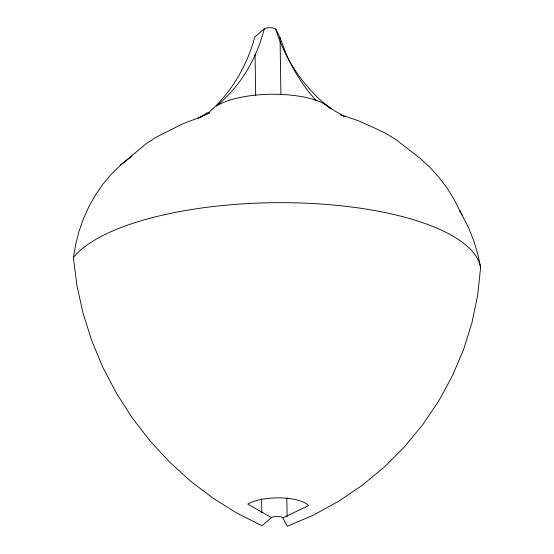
<?xml version="1.0" encoding="UTF-8"?>
<svg xmlns="http://www.w3.org/2000/svg" width="554" height="554" viewBox="0 0 554 554"><rect width="100%" height="100%" fill="white"/><g stroke="black" fill="none" stroke-linecap="round" stroke-linejoin="round"><path stroke-width="0.83" d="M344.927 116.672L340.218 114.567L358.362 120.779L375.169 128.279L385.965 133.486L396.186 139.781L420.167 158.361L429.994 167.412L438.976 177.342L447.043 188.069L454.162 199.523L468.469 227.514L473.635 240.401L477.693 253.725L480.616 267.395L477.686 295.178L471.966 322.684L463.532 349.65L452.445 375.785L438.837 400.833L422.841 424.544L404.614 446.663L384.351 466.974L362.254 485.269L338.542 501.356L313.46 515.082L287.27 526.3L282.921 517.879A6.239 2.147 -0.8 0 0 277.616 516.432A6.239 2.147 -0.8 0 0 271.495 517.602L262.007 525.691L237.14 513.246L213.235 498.337L190.555 481.128L169.316 461.794L149.739 440.52L132.025 417.536L116.354 393.07L102.885 367.364L91.749 340.689L83.065 313.315L76.923 285.518L73.384 257.589L75.739 244.037L79.16 230.893L83.633 218.241L89.118 206.171L95.593 194.759L103.002 184.087L111.299 174.219L120.433 165.231L145.931 143.881L156.02 137.26L183.076 123.653L201.185 116.846L209.488 112.732L198.062 118.348L207.459 112.621M264.3 28.87C256.627 58.655 240.415 86.604 216.351 106.07A62.526 21.523 -0.8 0 1 277.706 94.312A62.526 21.523 -0.8 0 1 330.89 108.826C304.742 88.875 285.455 60.504 275.726 29.147A6.239 2.147 -0.8 0 0 270.414 27.7A6.239 2.147 -0.8 0 0 264.3 28.87L254.805 36.959C246.918 66.03 231.122 93.301 208.117 112.981M120.433 165.231L131.748 156.235M282.921 517.879L308.564 505.601A33.157 11.419 -0.8 0 0 280.366 497.908A33.157 11.419 -0.8 0 0 247.818 504.14L271.495 517.602M343.612 115.966L334.104 110.544L325.073 104.284M316.189 100.579C305.386 88.813 296.501 75.392 289.396 61.106C284.001 50.788 281.709 39.175 275.726 29.147M459.515 210.762L462.237 215.16M280.068 37.568L280.095 39.299M280.123 41.031L280.913 94.658M286.847 497.755L287.131 516.785M255.062 54.257L255.671 95.78M261.613 498.877L261.82 512.713M73.384 257.589A207.632 71.48 -0.8 0 1 295.58 202.847A207.632 71.48 -0.8 0 1 480.616 267.395"/></g></svg>
